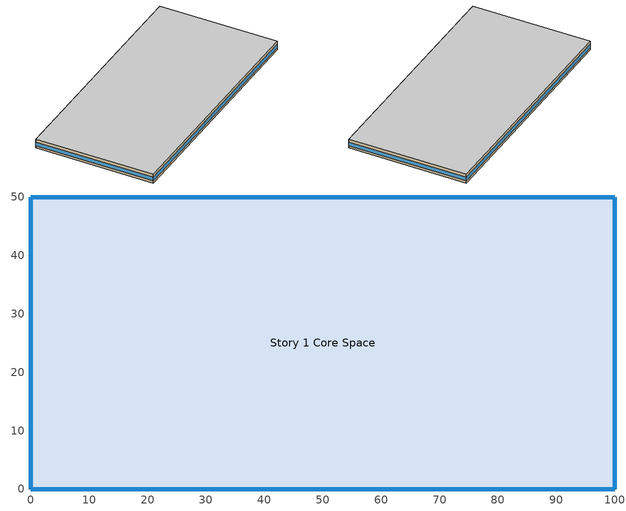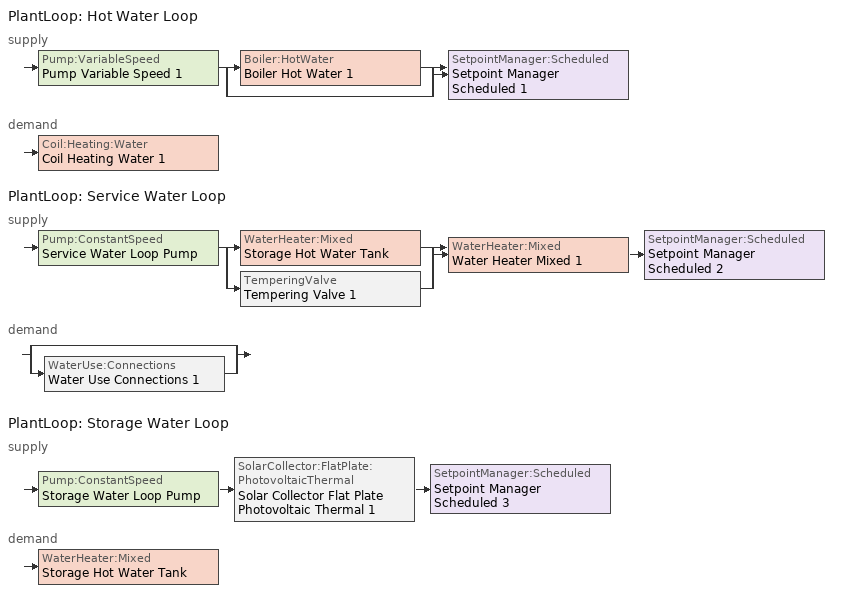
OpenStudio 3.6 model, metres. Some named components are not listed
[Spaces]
Story 1 Core Space
 floor ground: 0,0 0,50 100,50 100,0 z0
 wall outside: 0,50 0,0 100,0 100,50 0,50 z0:4
 window: 0.03,0 99.97,0 / 100,0.03 100,49.97 / 99.97,50 0.03,50 / 0,49.97 0,0.03 z1:2.6
 ceiling othersideconditionsmodel (ASHRAE_189.1-2009_ExtRoof_IEAD_ClimateZone 2-5): 100,0 100,50 0,50 0,0 z4
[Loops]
PlantLoop 'Hot Water Loop'
 supply: Pump:VariableSpeed 'Pump Variable Speed 1' > split
  | Boiler:HotWater 'Boiler Hot Water 1'
  | bypass
  join > SetpointManager:Scheduled 'Setpoint Manager Scheduled 1'
 demand: Coil:Heating:Water 'Coil Heating Water 1'
PlantLoop 'Service Water Loop'
 supply: Pump:ConstantSpeed 'Service Water Loop Pump' > split
  | WaterHeater:Mixed 'Storage Hot Water Tank'
  | TemperingValve 'Tempering Valve 1'
  join > WaterHeater:Mixed 'Water Heater Mixed 1' > SetpointManager:Scheduled 'Setpoint Manager Scheduled 2'
 demand: split
  | bypass
  | WaterUse:Connections 'Water Use Connections 1'
PlantLoop 'Storage Water Loop'
 supply: Pump:ConstantSpeed 'Storage Water Loop Pump' > SolarCollector:FlatPlate:PhotovoltaicThermal 'Solar Collector Flat Plate Photovoltaic Thermal 1' > SetpointManager:Scheduled 'Setpoint Manager Scheduled 3'
 demand: WaterHeater:Mixed 'Storage Hot Water Tank'
[Building]
Building 1: Space Type=Baseline Model Space Type; Default Construction Set=ASHRAE_189.1-2009_ClimateZone 4-5 (mdoff)_ConstSet
[SizingPeriod:DesignDay] Barometric Pressure {Pa}=98934; Rain Indicator=No; Snow Indicator=No; Day of Month=21; Daylight Saving Time Indicator=No; Humidity Condition Type=Wetbulb; Dry-Bulb Temperature Range Modifier Type=DefaultMultipliers
Name | Maximum Dry-Bulb Temperature {C} | Daily Dry-Bulb Temperature Range {deltaC} | Wind Speed {m/s} | Wind Direction {deg} | Sky Clearness | Month | Day Type | Wetbulb or DewPoint at Maximum Dry-Bulb {C} | Solar Model Indicator | ASHRAE Clear Sky Optical Depth for Beam Irradiance | ASHRAE Clear Sky Optical Depth for Diffuse Irradiance
Chicago Ohare Intl Ap Ann Htg 99.6% Condns DB | -20 | 0 | 4.9 | 270 | 0 | 1 | WinterDesignDay | -20 | ASHRAEClearSky
Chicago Ohare Intl Ap Ann Clg .4% Condns DB=>MWB | 33.3 | 10.5 | 5.2 | 230 |  | 7 | SummerDesignDay | 23.7 | ASHRAETau | 0.455 | 2.05
[DefaultConstructionSet]
ASHRAE_189.1-2009_ClimateZone 4-5 (mdoff)_ConstSet: Default Exterior Surface Constructions=ASHRAE_189.1-2009_ClimateZone 4-5 (mdoff)_Exterior_DefSurfCons; Default Interior Surface Constructions=000_Interior_DefSurfCons; Default Ground Contact Surface Constructions=000_Ground_DefSurfCons; Default Exterior SubSurface Constructions=ASHRAE_189.1-2009_ClimateZone 4-5 (mdoff)_Exterior_DefSubCons; Default Interior SubSurface Constructions=000_Interior_DefSubCons; Interior Partition Construction=000_Interior Partition
[DefaultSurfaceConstructions]
Name | Floor Construction | Wall Construction | Roof Ceiling Construction
ASHRAE_189.1-2009_ClimateZone 4-5 (mdoff)_Exterior_DefSurfCons | 000_ExtSlabCarpet_4in_ClimateZone 1-8 | ASHRAE_189.1-2009_ExtWall_SteelFrame_ClimateZone 4-8 | ASHRAE_189.1-2009_ExtRoof_IEAD_ClimateZone 2-5
000_Interior_DefSurfCons | 000_Interior Floor | 000_Interior Wall | 000_Interior Ceiling
000_Ground_DefSurfCons | 000_ExtSlabCarpet_4in_ClimateZone 1-8 | 000_ExtSlabCarpet_4in_ClimateZone 1-8 | 000_ExtSlabCarpet_4in_ClimateZone 1-8
[DefaultSubSurfaceConstructions] Glass Door Construction=000_Exterior Window; Skylight Construction=000_Exterior Window; Tubular Daylight Dome Construction=000_Interior Window; Tubular Daylight Diffuser Construction=000_Interior Window
Name | Fixed Window Construction | Operable Window Construction | Door Construction
ASHRAE_189.1-2009_ClimateZone 4-5 (mdoff)_Exterior_DefSubCons | ASHRAE_189.1-2009_ExtWindow_ClimateZone 4-5 | ASHRAE_189.1-2009_ExtWindow_ClimateZone 4-5 | 000_Exterior Door
000_Interior_DefSubCons | 000_Interior Window | 000_Interior Window | 000_Interior Door
[Construction]
000_Interior Partition; 000_Interior Door: 000_G05 25mm wood
000_ExtSlabCarpet_4in_ClimateZone 1-8: MAT-CC05 4 HW CONCRETE, CP02 CARPET PAD
ASHRAE_189.1-2009_ExtWall_SteelFrame_ClimateZone 4-8: MAT-SHEATH, Wall Insulation [39], 1/2IN Gypsum
ASHRAE_189.1-2009_ExtRoof_IEAD_ClimateZone 2-5: Roof Membrane, Roof Insulation [21], Metal Decking
000_Interior Floor: 000_F16 Acoustic tile, 000_F05 Ceiling air space resistance, 000_M11 100mm lightweight concrete
000_Interior Wall: 000_G01a 19mm gypsum board, 000_F04 Wall air space resistance, 000_G01a 19mm gypsum board
000_Interior Ceiling: 000_M11 100mm lightweight concrete, 000_F05 Ceiling air space resistance, 000_F16 Acoustic tile
ASHRAE_189.1-2009_ExtWindow_ClimateZone 4-5: Theoretical Glass [207]
000_Exterior Door: 000_F08 Metal surface, 000_I01 25mm insulation board
000_Exterior Window: 000_Clear 3mm, 000_Air 13mm, 000_Clear 3mm
000_Interior Window: 000_Clear 3mm
[Material]
Name | Roughness | Thickness {m} | Conductivity {W/m-K} | Density {kg/m3} | Specific Heat {J/kg-K} | Thermal Absorptance | Solar Absorptance | Visible Absorptance
000_G05 25mm wood | MediumSmooth | 0.0254 | 0.15 | 608 | 1630
MAT-CC05 4 HW CONCRETE | Rough | 0.1016 | 1.311 | 2240 | 836.8 | 0.9 | 0.7 | 0.7
Wall Insulation [39] | MediumRough | 0.1184 | 0.045 | 265 | 836.8 | 0.9 | 0.7 | 0.7
1/2IN Gypsum | Smooth | 0.0127 | 0.16 | 784.9 | 830 | 0.9 | 0.92 | 0.92
Roof Membrane | VeryRough | 0.0095 | 0.16 | 1121.29 | 1460 | 0.9 | 0.7 | 0.7
Roof Insulation [21] | MediumRough | 0.2105 | 0.049 | 265 | 836.8 | 0.9 | 0.7 | 0.7
Metal Decking | MediumSmooth | 0.0015 | 45.006 | 7680 | 418.4 | 0.9 | 0.7 | 0.3
000_F16 Acoustic tile | MediumSmooth | 0.0191 | 0.06 | 368 | 590
000_M11 100mm lightweight concrete | MediumRough | 0.1016 | 0.53 | 1280 | 840
000_G01a 19mm gypsum board | MediumSmooth | 0.019 | 0.16 | 800 | 1090
000_F08 Metal surface | Smooth | 0.0008 | 45.28 | 7824 | 500
000_I01 25mm insulation board | MediumRough | 0.0254 | 0.03 | 43 | 1210
[Material:NoMass] Thermal Absorptance=0.9; Solar Absorptance=0.7
Name | Roughness | Thermal Resistance {m2-K/W} | Visible Absorptance
CP02 CARPET PAD | VeryRough | 0.2165 | 0.8
MAT-SHEATH | Rough | 0.3626 | 0.7
[Material:AirGap]
Name | Thermal Resistance {m2-K/W}
000_F05 Ceiling air space resistance | 0.18
000_F04 Wall air space resistance | 0.15
[WindowMaterial:Glazing] Optical Data Type=SpectralAverage; Thickness {m}=0.003; Infrared Transmittance at Normal Incidence=0
Name | Solar Transmittance at Normal Incidence | Front Side Solar Reflectance at Normal Incidence | Back Side Solar Reflectance at Normal Incidence | Visible Transmittance at Normal Incidence | Front Side Visible Reflectance at Normal Incidence | Back Side Visible Reflectance at Normal Incidence | Front Side Infrared Hemispherical Emissivity | Back Side Infrared Hemispherical Emissivity | Conductivity {W/m-K} | Dirt Correction Factor for Solar and Visible Transmittance | Solar Diffusing
Theoretical Glass [207] | 0.3311 | 0.6189 | 0.6189 | 0.44 | 0.51 | 0.51 | 0.9 | 0.9 | 0.0133 | 1 | No
000_Clear 3mm | 0.837 | 0.075 | 0.075 | 0.898 | 0.081 | 0.081 | 0.84 | 0.84 | 0.9
[WindowMaterial:Gas]
000_Air 13mm: Gas Type=Air; Thickness {m}=0.0127
[BuildingStory]
Story 1: Nominal Z Coordinate {m}=0; Nominal Floor to Floor Height {m}=4
[Space]
Story 1 Core Space: Building Story=Story 1; Thermal Zone=Story 1 Core Thermal Zone
[ThermalZone]
Story 1 Core Thermal Zone: Thermostat=Thermostat Setpoint Dual Setpoint 1; Use Ideal Air Loads=No
[Sizing:Zone]
Story 1 Core Thermal Zone: Zone Cooling Design Supply Air Temperature Input Method=SupplyAirTemperature; Zone Cooling Design Supply Air Temperature {C}=14; Zone Cooling Design Supply Air Temperature Difference {deltaC}=11.11; Zone Heating Design Supply Air Temperature Input Method=SupplyAirTemperature; Zone Heating Design Supply Air Temperature {C}=40; Zone Heating Design Supply Air Temperature Difference {deltaC}=11.11; Zone Cooling Design Supply Air Humidity Ratio {kg-H2O/kg-air}=0.0085; Zone Heating Design Supply Air Humidity Ratio {kg-H2O/kg-air}=0.008; Cooling Design Air Flow Method=DesignDay; Heating Design Air Flow Method=DesignDay; Account for Dedicated Outdoor Air System=No; Dedicated Outdoor Air System Control Strategy=NeutralSupplyAir; Dedicated Outdoor Air Low Setpoint Temperature for Design {C}=autosize; Dedicated Outdoor Air High Setpoint Temperature for Design {C}=autosize; Zone Load Sizing Method=Sensible Load Only No Latent Load; Zone Latent Cooling Design Supply Air Humidity Ratio Input Method=HumidityRatioDifference; Zone Cooling Design Supply Air Humidity Ratio Difference {kgWater/kgDryAir}=0.005; Zone Latent Heating Design Supply Air Humidity Ratio Input Method=HumidityRatioDifference; Zone Humidification Design Supply Air Humidity Ratio Difference {kgWater/kgDryAir}=0.005
[Zone equipment]
Story 1 Core Thermal Zone: Zone HVAC Packaged Terminal Air Conditioner 1
[PlantLoop] Glycol Concentration=0; Plant Loop Volume {m3}=Autocalculate; Load Distribution Scheme=Optimal
Name | Fluid Type | Maximum Loop Temperature {C} | Minimum Loop Temperature {C}
Hot Water Loop | Water
Service Water Loop; Storage Water Loop |  | 60 | 10
[Sizing:Plant] Loop Type=Heating; Sizing Option=NonCoincident; Zone Timesteps in Averaging Window=1; Coincident Sizing Factor Mode=None
Name | Design Loop Exit Temperature {C} | Loop Design Temperature Difference {deltaC}
Hot Water Loop | 82 | 11
Service Water Loop; Storage Water Loop | 60 | 5
[Pump:VariableSpeed]
Pump Variable Speed 1: Pump Control Type=Intermittent; Skin Loss Radiative Fraction=0.5; Design Power Sizing Method=PowerPerFlowPerPressure; Design Electric Power per Unit Flow Rate {W/(m3/s)}=348701.1; Design Shaft Power per Unit Flow Rate per Unit Head {W-s/m3-Pa}=1.28205; Design Minimum Flow Rate Fraction=0
[Boiler:HotWater]
Boiler Hot Water 1: Efficiency Curve Temperature Evaluation Variable=LeavingBoiler; Normalized Boiler Efficiency Curve=Boiler Efficiency; Water Outlet Upper Temperature Limit {C}=99; Boiler Flow Mode=ConstantFlow; Parasitic Electric Load {W}=0; Sizing Factor=1
[SetpointManager:Scheduled] Control Variable=Temperature
Name | Schedule
Setpoint Manager Scheduled 1 | Hot_Water_Temperature
Setpoint Manager Scheduled 2 | Hot Water Loop Temp - 140F
Setpoint Manager Scheduled 3 | Hot Water Loop Temp - 140F 1
[Fan:ConstantVolume]
Fan Constant Volume 1: Availability Schedule=Always On Discrete; Pressure Rise {Pa}=500; Maximum Flow Rate {m3/s}=AutoSize
[Coil:Heating:Water]
Coil Heating Water 1: Availability Schedule=Always On Discrete
[Coil:Cooling:DX:SingleSpeed]
Coil Cooling DX Single Speed 1: Availability Schedule=Always On Discrete; Rated Total Cooling Capacity {W}=autosize; Rated Sensible Heat Ratio=autosize; Rated COP {W/W}=3; Rated Air Flow Rate {m3/s}=autosize; Rated Evaporator Fan Power Per Volume Flow Rate 2017 {W/(m3/s)}=773.3; Rated Evaporator Fan Power Per Volume Flow Rate 2023 {W/(m3/s)}=934.4; Total Cooling Capacity Function of Temperature Curve=Curve Biquadratic 1; Total Cooling Capacity Function of Flow Fraction Curve=Curve Quadratic 1; Energy Input Ratio Function of Temperature Curve=Curve Biquadratic 2; Energy Input Ratio Function of Flow Fraction Curve=Curve Quadratic 2; Part Load Fraction Correlation Curve=Curve Quadratic 3; Minimum Outdoor Dry-Bulb Temperature for Compressor Operation {C}=-25; Nominal Time for Condensate Removal to Begin {s}=0; Ratio of Initial Moisture Evaporation Rate and Steady State Latent Capacity=0; Maximum Cycling Rate {cycles/hr}=0; Latent Capacity Time Constant {s}=0; Condenser Type=AirCooled; Evaporative Condenser Effectiveness=0.9; Evaporative Condenser Air Flow Rate {m3/s}=autosize; Evaporative Condenser Pump Rated Power Consumption {W}=autosize; Crankcase Heater Capacity {W}=0; Maximum Outdoor Dry-Bulb Temperature for Crankcase Heater Operation {C}=10; Basin Heater Capacity {W/K}=0; Basin Heater Setpoint Temperature {C}=2
[ZoneHVAC:PackagedTerminalAirConditioner]
Zone HVAC Packaged Terminal Air Conditioner 1: Availability Schedule=Always On Discrete; Supply Air Flow Rate During Cooling Operation {m3/s}=Autosize; Supply Air Flow Rate During Heating Operation {m3/s}=Autosize; Supply Air Flow Rate When No Cooling or Heating is Needed {m3/s}=Autosize; Outdoor Air Flow Rate During Cooling Operation {m3/s}=Autosize; Outdoor Air Flow Rate During Heating Operation {m3/s}=Autosize; Outdoor Air Flow Rate When No Cooling or Heating is Needed {m3/s}=Autosize; Supply Air Fan=Fan Constant Volume 1; Heating Coil=Coil Heating Water 1; Cooling Coil=Coil Cooling DX Single Speed 1; Fan Placement=DrawThrough; Supply Air Fan Operating Mode Schedule=Always On Discrete
[ThermostatSetpoint:DualSetpoint]
Thermostat Setpoint Dual Setpoint 1: Heating Setpoint Temperature Schedule=Heating Sch; Cooling Setpoint Temperature Schedule=Cooling Sch
[SpaceType]
Baseline Model Space Type: Default Schedule Set=Baseline Model Schedule Set; Design Specification Outdoor Air Object=Baseline Model OA
[DefaultScheduleSet]
Baseline Model Schedule Set: Number of People Schedule=Baseline Model People Lights and Equipment Schedule; People Activity Level Schedule=Baseline Model People Activity Schedule; Lighting Schedule=Baseline Model People Lights and Equipment Schedule; Electric Equipment Schedule=Baseline Model People Lights and Equipment Schedule; Infiltration Schedule=Baseline Model Infiltration Schedule
[DesignSpecification:OutdoorAir]
Baseline Model OA: Outdoor Air Method=Sum; Outdoor Air Flow per Person {m3/s-person}=0.00943895
[SpaceInfiltration:DesignFlowRate]
Baseline Model Infiltration: Space or SpaceType=Baseline Model Space Type; Design Flow Rate Calculation Method=Flow/ExteriorArea; Flow per Exterior Surface Area {m3/s-m2}=0.0003048
[People:Definition]
Baseline Model People Definition: Number of People Calculation Method=People/Area; People per Space Floor Area {person/m2}=0.0538196; Fraction Radiant=0.3
[People]
Baseline Model People: People Definition=Baseline Model People Definition; Space or SpaceType=Baseline Model Space Type; Multiplier=1
[Lights:Definition]
Baseline Model Lights Definition: Design Level Calculation Method=Watts/Area; Watts per Space Floor Area {W/m2}=10.7639
[Lights]
Baseline Model Lights: Lights Definition=Baseline Model Lights Definition; Space or SpaceType=Baseline Model Space Type; Fraction Replaceable=1
[ElectricEquipment:Definition]
Baseline Model Electric Equipment Definition: Design Level Calculation Method=Watts/Area; Watts per Space Floor Area {W/m2}=10.7639
[ElectricEquipment]
Baseline Model Electric Equipment: Electric Equipment Definition=Baseline Model Electric Equipment Definition; Space or SpaceType=Baseline Model Space Type
[Pump:ConstantSpeed] Rated Flow Rate {m3/s}=autosize; Rated Pump Head {Pa}=0.001; Rated Power Consumption {W}=autosize; Motor Efficiency=1; Fraction of Motor Inefficiencies to Fluid Stream=0; Pump Control Type=Intermittent; Design Power Sizing Method=PowerPerFlowPerPressure; Design Electric Power per Unit Flow Rate {W/(m3/s)}=348701.1; Design Shaft Power per Unit Flow Rate per Unit Head {W-s/m3-Pa}=1.28205
Service Water Loop Pump; Storage Water Loop Pump
[WaterUse:Connections]
Water Use Connections 1: Drain Water Heat Exchanger Type=None; Drain Water Heat Exchanger Destination=Plant; Water Use Equipment Name 1=Service Water Use 1gal/min
[WaterUse:Equipment:Definition]
Service Water Use Def 1gal/min: Peak Flow Rate {m3/s}=6.30902e-05; Target Temperature Schedule=Schedule Ruleset 3
[WaterUse:Equipment]
Service Water Use 1gal/min: Water Use Equipment Definition=Service Water Use Def 1gal/min; Flow Rate Fraction Schedule=Medium Office Bldg Swh
[WaterHeater:Mixed] Tank Volume {m3}=0.3785; Deadband Temperature Difference {deltaC}=2; Maximum Temperature Limit {C}=82.22; Heater Control Type=Cycle; Heater Fuel Type=NaturalGas; Heater Thermal Efficiency=0.8; Off Cycle Parasitic Fuel Consumption Rate {W}=20; Off Cycle Parasitic Fuel Type=NaturalGas; Off Cycle Parasitic Heat Fraction to Tank=0.8; On Cycle Parasitic Fuel Type=NaturalGas; Ambient Temperature Indicator=Schedule; Off Cycle Loss Coefficient to Ambient Temperature {W/K}=6; On Cycle Loss Coefficient to Ambient Temperature {W/K}=6; Use Side Effectiveness=1; Source Side Effectiveness=1; Use Side Design Flow Rate {m3/s}=autosize; Source Side Design Flow Rate {m3/s}=autosize; Indirect Water Heating Recovery Time {hr}=1.5; Source Side Flow Control Mode=IndirectHeatPrimarySetpoint
Name | Setpoint Temperature Schedule | Heater Maximum Capacity {W} | Ambient Temperature Schedule
Storage Hot Water Tank | Hot Water Loop Temp - 140F 1 | 0 | Schedule Ruleset 4
Water Heater Mixed 1 | Schedule Ruleset 7 | 845000 | Schedule Ruleset 6
[WaterHeater:Sizing] Design Mode=PeakDraw; Time Storage Can Meet Peak Draw {hr}=0.538503; Time for Tank Recovery {hr}=0; Nominal Tank Volume for Autosizing Plant Connections {m3}=1
Storage Hot Water Tank; Water Heater Mixed 1
[SolarCollectorPerformance:PhotovoltaicThermal:BIPVT]
Solar Collector Performance Photovoltaic Thermal BIPVT 1: Boundary Conditions Model=BIPVT Surface Property Other Side Conditions Model; Availability Schedule=Always On Discrete; Effective Plenum Gap Thickness Behind PV Modules {m}=0.1; PV Cell Normal Transmittance-Absorptance Product=0.957; Backing Material Normal Transmittance-Absorptance Product=0.87; Cladding Normal Transmittance-Absorptance Product=0.85; Fraction of Collector Gross Area Covered by PV Module=0.85; Fraction of PV Cell Area to PV Module Area=0.9; PV Module Top Thermal Resistance {m2-K/W}=0.0044; PV Module Bottom Thermal Resistance {m2-K/W}=0.0039; PV Module Front Longwave Emissivity=0.85; PV Module Back Longwave Emissivity=0.9; Glass Thickness {m}=0.002; Glass Refraction Index=1.526; Glass Extinction Coefficient {1/m}=4
[SurfaceProperty:OtherSideConditionsModel]
BIPVT Surface Property Other Side Conditions Model: Type of Modeling=GapConvectionRadiation
[SolarCollector:FlatPlate:PhotovoltaicThermal]
Solar Collector Flat Plate Photovoltaic Thermal 1: Surface=Story 1 Core Space Exterior Roof; Photovoltaic-Thermal Model Performance=Solar Collector Performance Photovoltaic Thermal BIPVT 1; Photovoltaic=Generator Photovoltaic 1; Design Flow Rate {m3/s}=autosize
[PhotovoltaicPerformance:Simple]
Photovoltaic Performance Simple 1: Conversion Efficiency Input Mode=Fixed; Value for Cell Efficiency if Fixed=0.12
[Generator:Photovoltaic]
Generator Photovoltaic 1: Surface=Story 1 Core Space Exterior Roof; Module Performance=Photovoltaic Performance Simple 1
[ElectricLoadCenter:Distribution]
Electric Load Center Distribution 1: Generator Operation Scheme Type=TrackElectrical; Electrical Buss Type=DirectCurrentWithInverter; Inverter=Electric Load Center Inverter Simple 1
[Curve:Biquadratic]
Name | Coefficient1 Constant | Coefficient2 x | Coefficient3 x**2 | Coefficient4 y | Coefficient5 y**2 | Coefficient6 x*y | Minimum Value of x | Maximum Value of x | Minimum Value of y | Maximum Value of y | Input Unit Type for X | Input Unit Type for Y | Output Unit Type
Boiler Efficiency | 1 | 0 | 0 | 0 | 0 | 0 | 0 | 1 | 0 | 1 | Dimensionless | Dimensionless | Dimensionless
Curve Biquadratic 1 | 0.942588 | 0.00954335 | 0.00068377 | -0.0110427 | 5.249e-06 | -9.72e-06 | 17 | 22 | 13 | 46
Curve Biquadratic 2 | 0.342414 | 0.034885 | -0.0006237 | 0.00497722 | 0.000437951 | -0.000728028 | 17 | 22 | 13 | 46
[Schedule:Ruleset]
Name | Default Day Schedule | Summer Design Day Schedule | Winter Design Day Schedule
Hot_Water_Temperature | Hot_Water_Temperature_Default | Hot_Water_Temperature_Summer_Design_Day | Hot_Water_Temperature_Winter_Design_Day
Cooling Sch | Cooling Sch Default
Heating Sch | Heating Sch Default
Baseline Model Infiltration Schedule | Baseline Model Infiltration Schedule Schedule All Days | Baseline Model Infiltration Schedule Summer Design Day | Baseline Model Infiltration Schedule Winter Design Day
Baseline Model People Lights and Equipment Schedule | Baseline Model People Lights and Equipment Schedule Schedule Week Day | Baseline Model People Lights and Equipment Schedule Summer Design Day | Baseline Model People Lights and Equipment Schedule Winter Design Day
Baseline Model People Activity Schedule | Baseline Model People Activity Schedule Default
Hot Water Loop Temp - 140F | Hot Water Loop Temp - 140F Default
Schedule Ruleset 3 | Schedule Day 9
Medium Office Bldg Swh | Medium Office Bldg Swh Default | Medium Office Bldg Swh Summer Design Day | Medium Office Bldg Swh Winter Design Day
Hot Water Loop Temp - 140F 1 | Hot Water Loop Temp - 140F Default 1
Schedule Ruleset 4 | Schedule Day 12
Schedule Ruleset 6 | Schedule Day 14
Schedule Ruleset 7 | Schedule Day 15
[Schedule:Day]
Hot_Water_Temperature_Default; Hot_Water_Temperature_Winter_Design_Day; Hot_Water_Temperature_Summer_Design_Day: 24, 0, 67
Cooling Sch Default: 24, 0, 28
Heating Sch Default: 24, 0, 24
Baseline Model Infiltration Schedule Schedule All Days: 6, 0, 1, 22, 0, 0.25, 24, 0, 1
Baseline Model Infiltration Schedule Winter Design Day; Baseline Model Infiltration Schedule Summer Design Day; Baseline Model People Lights and Equipment Schedule Summer Design Day: 24, 0, 1
Baseline Model People Lights and Equipment Schedule Schedule Week Day: 6, 0, 0, 7, 0, 0.1, 8, 0, 0.2, 12, 0, 0.95, 13, 0, 0.5, 17, 0, 0.95, 18, 0, 0.7, 20, 0, 0.4, 22, 0, 0.1, 24, 0, 0.05
Baseline Model People Lights and Equipment Schedule Winter Design Day; Baseline Model People Lights and Equipment Schedule Schedule Sunday: 24, 0, 0
Baseline Model People Lights and Equipment Schedule Saturday: 6, 0, 0, 8, 0, 0.1, 14, 0, 0.5, 17, 0, 0.1, 24, 0, 0
Baseline Model People Activity Schedule Default: 24, 0, 120
Hot Water Loop Temp - 140F Default; Hot Water Loop Temp - 140F Default 1; Schedule Day 15: 24, 0, 60
Schedule Day 9: 24, 0, 43.3333
Medium Office Bldg Swh Default; Medium Office Bldg Swh Summer Design Day: 5, 0, 0.05, 6, 0, 0.08, 7, 0, 0.07, 8, 0, 0.19, 9, 0, 0.35, 10, 0, 0.38, 11, 0, 0.39, 12, 0, 0.47, 13, 0, 0.57, 14, 0, 0.54, 15, 0, 0.34, 16, 0, 0.33, 17, 0, 0.44, 18, 0, 0.26, 19, 0, 0.21, 20, 0, 0.15, 21, 0, 0.17, 22, 0, 0.08, 24, 0, 0.05
Medium Office Bldg Swh Summer Design Day 1: 5, 0, 0.04, 6, 0, 0.07, 11, 0, 0.04, 13, 0, 0.06, 14, 0, 0.09, 15, 0, 0.06, 21, 0, 0.04, 22, 0, 0.07, 24, 0, 0.04
Medium Office Bldg Swh Winter Design Day; Medium Office Bldg Swh Summer Design Day 2: 5, 0, 0.05, 6, 0, 0.08, 7, 0, 0.07, 8, 0, 0.11, 9, 0, 0.15, 10, 0, 0.21, 11, 0, 0.19, 12, 0, 0.23, 13, 0, 0.2, 14, 0, 0.19, 15, 0, 0.15, 16, 0, 0.13, 17, 0, 0.14, 21, 0, 0.07, 22, 0, 0.09, 24, 0, 0.05
Schedule Day 12; Schedule Day 14: 24, 0, 22
[Schedule:Constant]
Always On Discrete: Value=1
[Curve:Quadratic]
Name | Coefficient1 Constant | Coefficient2 x | Coefficient3 x**2 | Minimum Value of x | Maximum Value of x
Curve Quadratic 1 | 0.8 | 0.2 | 0 | 0.5 | 1.5
Curve Quadratic 2 | 1.1552 | -0.1808 | 0.0256 | 0.5 | 1.5
Curve Quadratic 3 | 0.85 | 0.15 | 0 | 0 | 1
[Schedule:Rule]
Name | Schedule Ruleset | Rule Order | Day Schedule | Apply Saturday | Apply Sunday | Date Specification Type | Start Month | Start Day | End Month | End Day
Baseline Model People Lights and Equipment Schedule Saturday Rule | Baseline Model People Lights and Equipment Schedule | 1 | Baseline Model People Lights and Equipment Schedule Saturday | Yes
Baseline Model People Lights and Equipment Schedule Sunday Rule | Baseline Model People Lights and Equipment Schedule | 0 | Baseline Model People Lights and Equipment Schedule Schedule Sunday |  | Yes
Schedule Rule 1 | Medium Office Bldg Swh | 1 | Medium Office Bldg Swh Summer Design Day 1 |  | Yes | DateRange | 1 | 1 | 12 | 31
Schedule Rule 2 | Medium Office Bldg Swh | 0 | Medium Office Bldg Swh Summer Design Day 2 | Yes |  | DateRange | 1 | 1 | 12 | 31
